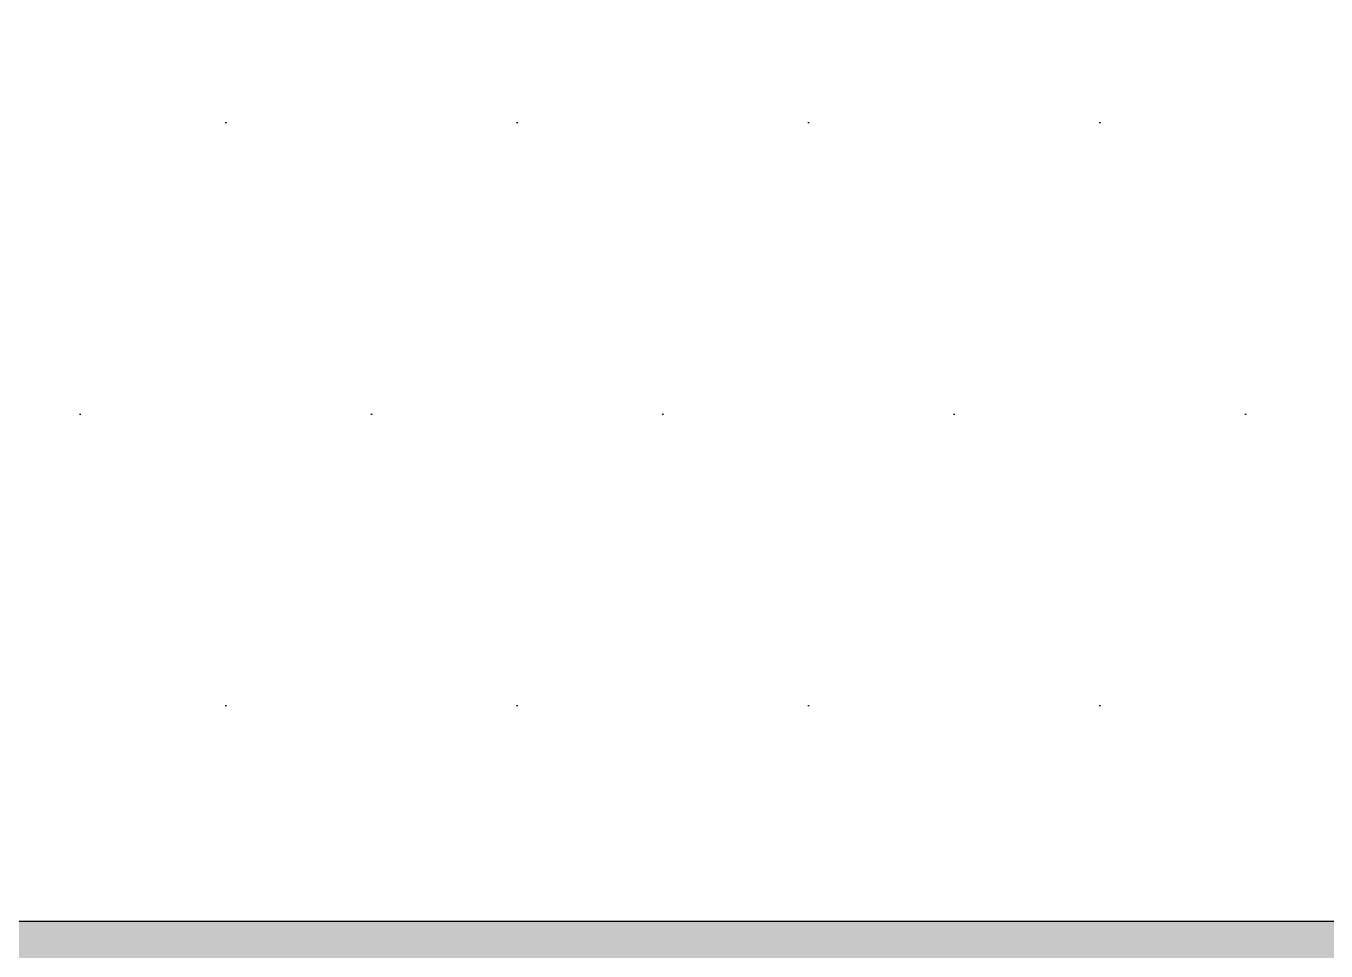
# Model space of a CAD drawing. Header units: millimetres. Extents: x -4391136 to -1798569, y -886572 to -291056.
# Drawn here: x -2454540.4 to -2454363.3, y -393415.9 to -393289.9 of the extents above; entities that cross this region are included whole.
import ezdxf

# ---------------------------------------------------------------- set-up
doc = ezdxf.new("R2010")
doc.units = ezdxf.units.MM
doc.set_wipeout_variables(frame=1)
doc.linetypes.add('CENTER', pattern=[50.800000000000004, 31.75, -6.35, 6.35, -6.35])
doc.linetypes.add('HIDDEN', pattern=[0.375, 0.25, -0.125])
for name, color, linetype in [('000 - STRUCTURE_STEEL_ACCESORIES_MAIN_COLOR_2', 7, 'Continuous'), ('000 - STRUCTURE_STEEL_ACCESORIES_WIPEOUT_', 7, 'Continuous'), ('000 - STRUCTURE_STEEL_FRAMING_SUB_COLOR_2', 7, 'Continuous'), ('010 - ASPG_ACCESSORIES_HATCH_', 7, 'Continuous'), ('010 - ASPG_ACCESSORIES_MAIN_COLOR_1', 7, 'Continuous'), ('010 - ASPG_ACCESSORIES_SUB_COLOR_1', 7, 'Continuous'), ('010 - ASPG_ACCESSORIES_SUB_COLOR_2', 7, 'Continuous'), ('010 - ASPG_ACCESSORIES_SYMBOL_', 7, 'Continuous'), ('010 - ASPG_ACCESSORIES_WIPEOUT_', 7, 'Continuous'), ('010 - ASPG_FASTERN_MAIN_COLOR_1', 7, 'Continuous'), ('010 - ASPG_FASTERN_SUB_COLOR_2', 7, 'Continuous'), ('010 - ASPG_FASTERN_SUB_COLOR_3', 7, 'Continuous'), ('010 - ASPG_FLASHING_HATCH_', 7, 'Continuous'), ('010 - ASPG_FLASHING_MAIN_COLOR_2', 7, 'Continuous'), ('010 - ASPG_FLASHING_MAIN_COLOR_4', 7, 'Continuous'), ('010 - ASPG_FLASHING_WIPEOUT_', 7, 'Continuous'), ('010 - ASPG_FRAMING_MAIN_COLOR_1', 7, 'Continuous'), ('010 - ASPG_FRAMING_WIPEOUT_', 7, 'Continuous'), ('_PP-Dim', 7, 'Continuous'), ('Xref-C-1-PP17-AR-2214-01-B$0$WALL-E', 7, 'Continuous')]:
    doc.layers.add(name, color=color, linetype=linetype)
doc.layers.add('010 - ASPG_FASTERN_DEF_SUB', color=7, linetype='Continuous', plot=False)
pattern_1 = [(45, (68845973.91123614, -106253.6340706302), (-4.041115254481119, 4.041115254481119), []), (45, (68845976.60531414, -106253.6340706302), (-4.041115254481119, 4.041115254481119), [])]

# ---------------------------------------------------------------- blocks, each defined once
blk = doc.blocks.new('W-1-PP17-ENT2_REV00_20260526-152612_EX_LOPF-1')
at = {"layer": 'Xref-C-1-PP17-AR-2214-01-B$0$WALL-E', "color": 7}
blk.add_line((970.0000017015263, -10204.99999999866), (-13434.99999984959, -10204.99999999866), dxfattribs=at)
blk = doc.blocks.new('000_CKST_FAMELINE_STEEL_STRUCTURE-COLUMN_TOP_VIEW')
at = {"layer": '000 - STRUCTURE_STEEL_FRAMING_SUB_COLOR_2', "color": 7}
blk.add_line((70.00000000000001, 109.9999999999982), (90.00000000000001, 129.9999999999982), dxfattribs=at)
blk.add_lwpolyline([(90.00000000000001, 129.9999999999982), (-89.99999999999999, 129.9999999999982), (-90.00000000000001, -130.0000000000018), (89.99999999999999, -130.0000000000018)], close=True, dxfattribs=at)
blk = doc.blocks.new('*U1996')
at = {"color": 7}
blk.add_wipeout([(9.094947017729282e-13, -5.4569682106375694e-12), (6969.999999999998, -5.4569682106375694e-12), (6969.999999999998, 119.92499999998472), (9.094947017729282e-13, 119.92499999998472)], dxfattribs=at).dxf.layer = '010 - ASPG_FRAMING_WIPEOUT_'
at = {"layer": '010 - ASPG_FRAMING_MAIN_COLOR_1', "color": 7}
for p, q in [((6970, 119.9249999999884), (0, 119.9249999999884)), ((0, 114.8500000000058), (6970, 114.8500000000058)), ((0, 109.5400000000081), (6970, 109.5400000000081)), ((0, 10.38499999998021), (6970, 10.38499999998021)), ((4.365574568510056e-11, 5.309999999997672), (6970, 5.309999999997672)), ((2.91038304567337e-11, 0), (6970, 0))]:
    blk.add_line(p, q, dxfattribs=at)
blk = doc.blocks.new('W-1-PP17-ENT2_REV00_20260528-225335_ASPG_UPPF')
at = {"color": 7, "rotation": 270}
blk.add_blockref('000_CKST_FAMELINE_STEEL_STRUCTURE-COLUMN_TOP_VIEW', (-7500, -10035), dxfattribs=at)
at = {"color": 7}
blk.add_blockref('*U1996', (-7750, -10205), dxfattribs=at)
blk = doc.blocks.new('*U1976')
at = {"layer": '010 - ASPG_ACCESSORIES_SUB_COLOR_2', "color": 7}
for p, q in [((-2.084999999999127, -1.547816335794778), (-2.084999999999127, 0)), ((2.084999999999013, -1.047816335789321), (2.084999999999127, 0)), ((-2.729999999999563, -1.899999999995998), (2.729999999999563, -1.399999999995998)), ((-2.729999999999563, -1.899999999995998), (-2.084999999999127, -1.547816335789321)), ((-2.084999999999127, -1.547816335789321), (2.084999999999127, -1.047816335789321)), ((-2.084999999999127, -2.252183664200857), (2.084999999999127, -1.752183664200857)), ((2.729999999999563, -1.399999999995998), (2.084999999999127, -1.047816335789321)), ((2.729999999999563, -1.399999999995998), (2.084999999999127, -1.752183664200857)), ((2.084999999999013, -2.847816335790412), (2.0849999999989, -1.752183664201084)), ((-2.729999999999563, -1.899999999995998), (-2.084999999999127, -2.252183664200857)), ((-2.729999999999563, -3.69999999999709), (2.729999999999563, -3.19999999999709)), ((-2.729999999999563, -3.69999999999709), (-2.084999999999127, -3.347816335790412)), ((-2.084999999999013, -3.347816335790412), (-2.084999999999127, -2.252183664206314)), ((-2.084999999999127, -3.347816335790412), (2.084999999999127, -2.847816335790412)), ((2.729999999999563, -3.19999999999709), (2.084999999999127, -2.847816335790412)), ((2.729999999999563, -3.19999999999709), (2.084999999999127, -3.552183664201948)), ((-2.729999999999563, -3.69999999999709), (-2.084999999999127, -4.052183664201948)), ((-2.729999999999563, -5.499999999998181), (2.729999999999563, -4.999999999998181)), ((-2.729999999999563, -5.499999999998181), (2.729999999999563, -4.999999999998181)), ((-2.729999999999563, -5.499999999998181), (-2.084999999999127, -5.147816335791504)), ((-2.729999999999563, -5.499999999998181), (-2.084999999999127, -5.147816335791504)), ((-2.084999999999127, -4.052183664201948), (2.084999999999127, -3.552183664201948)), ((-2.0849999999989, -5.147816335791504), (-2.084999999999013, -4.052183664201948)), ((-2.084999999999127, -5.147816335791504), (2.084999999999127, -4.647816335791504)), ((-2.084999999999127, -5.147816335791504), (2.084999999999127, -4.647816335791504)), ((2.084999999999241, -4.647816335791504), (2.084999999999241, -3.552183664201948)), ((2.729999999999563, -4.999999999998181), (2.084999999999127, -4.647816335791504)), ((2.729999999999563, -4.999999999998181), (2.084999999999127, -4.647816335791504)), ((2.729999999999563, -4.999999999998181), (2.084999999999127, -5.352183664203039)), ((2.729999999999563, -4.999999999998181), (2.084999999999127, -5.352183664203039)), ((-2.729999999999563, -5.499999999998181), (-2.084999999999127, -5.852183664203039)), ((-2.729999999999563, -5.499999999998181), (-2.084999999999127, -5.852183664203039)), ((-2.729999999999563, -7.299999999999272), (2.729999999999563, -6.799999999999272)), ((-2.729999999999563, -7.299999999999272), (-2.084999999999127, -6.947816335792595)), ((-2.084999999999127, -5.852183664203039), (2.084999999999127, -5.352183664203039)), ((-2.084999999999127, -5.852183664203039), (2.084999999999127, -5.352183664203039)), ((-2.084999999999127, -6.947816335792595), (-2.0849999999989, -5.852183664203039)), ((-2.084999999999127, -6.947816335792595), (-2.084999999999127, -5.852183664203039)), ((-2.084999999999127, -6.947816335792595), (2.084999999999127, -6.447816335792595)), ((2.084999999999127, -6.447816335792595), (2.084999999999127, -5.352183664203039)), ((2.084999999999127, -6.447816335792595), (2.084999999999241, -5.352183664203039)), ((2.729999999999563, -6.799999999999272), (2.084999999999127, -6.447816335792595)), ((2.729999999999563, -6.799999999999272), (2.084999999999127, -7.152183664204131)), ((-2.729999999999563, -7.299999999999272), (-2.084999999999127, -7.652183664204131)), ((-2.729999999999563, -9.099999999998545), (-2.084999999999127, -8.747816335793686)), ((-2.084999999999127, -7.652183664204131), (2.084999999999127, -7.152183664204131)), ((-2.084999999999127, -8.747816335793686), (-2.084999999999127, -7.652183664204131)), ((-2.084999999999127, -8.747816335793686), (-1.064489079482883, -8.605286877620529)), ((0.4333070988686814, -8.43729858455481), (2.084999999999127, -8.247816335793686)), ((0.7141825614198751, -8.775605983184505), (2.729999999999563, -8.599999999998545)), ((2.084999999999127, -8.247816335793686), (2.084999999999127, -7.152183664204131)), ((2.729999999999563, -8.599999999998545), (2.084999999999127, -8.247816335793686)), ((2.729999999999563, -8.599999999998545), (2.084999999999127, -8.952183664205222)), ((-2.729999999999563, -9.099999999998545), (-1.568355612604137, -8.982641209644498)), ((-2.729999999999563, -9.099999999998545), (-2.084999999999127, -9.452183664205222)), ((-2.729999999999563, -10.89999999999964), (-2.084999999999127, -10.54781633579296)), ((-2.084999999999127, -9.452183664205222), (-1.629698446698967, -9.388594061787444)), ((-2.084999999999127, -10.54781633579296), (-2.084999999999127, -9.452183664205222)), ((-2.084999999999127, -10.54781633579296), (-1.798826981090315, -10.50784803706301)), ((0.7141825614198751, -9.102437496409038), (2.084999999999127, -8.952183664205222)), ((0.7141825614198751, -10.20507654483481), (2.084999999999127, -10.04781633579296)), ((0.7141825614198751, -10.57560598318378), (2.729999999999563, -10.39999999999964)), ((2.084999999999127, -10.04781633579296), (2.084999999999127, -8.952183664205222)), ((2.729999999999563, -10.39999999999964), (2.084999999999127, -10.04781633579296)), ((2.729999999999563, -10.39999999999964), (2.084999999999127, -10.75218366420449)), ((-2.729999999999563, -10.89999999999964), (-1.844567201240352, -10.81054635710279)), ((-2.729999999999563, -10.89999999999964), (-2.084999999999127, -11.25218366420449)), ((-2.084999999999127, -11.25218366420449), (-1.907557413303948, -11.22740118002912)), ((-2.084999999999127, -12.40167565273805), (-2.084999999999127, -11.25218366420449)), ((0.7141825614198751, -10.90243749640831), (2.084999999999127, -10.75218366420449)), ((2.084999999999127, -10.75218366420449), (2.084999999999127, -15.59999999999854)), ((-2.084999999999127, -12.40167565273805), (-2.084999999999127, -15.59999999999854)), ((0, -17.19999999999891), (-2.084999999999127, -15.59999999999854)), ((0, -17.19999999999891), (2.084999999999127, -15.59999999999854))]:
    blk.add_line(p, q, dxfattribs=at)
blk.add_lwpolyline([(0, -17.19999999999891), (0.7141825614198751, -11.45704931750151), (0.7141825614198751, -8.736688384093213, 0.4176573264866609), (0.4106596181591158, -8.436709070021607, 0.07099332720072511), (-1.529698998669119, -8.726820576112004), (-2.084999999999127, -12.40167565273805)], format="xyb", dxfattribs=at)
at = {"layer": '010 - ASPG_ACCESSORIES_SYMBOL_', "color": 7, "linetype": 'CENTER'}
blk.add_line((0, 6.142561988594025), (0, -18.19999999999891), dxfattribs=at)
at = {"layer": '010 - ASPG_FASTERN_MAIN_COLOR_1', "color": 7}
for p, q in [((3.127500000000509, 5.450000000000728), (-3.127500000000509, 5.450000000000728)), ((-4.170000000000073, 5.049999999999272), (-4.170000000000073, 1.200000000000728)), ((-2.084999999999127, 5.049999999999272), (-2.084999999999127, 1.200000000000728)), ((2.084999999999127, 5.049999999999272), (2.084999999999127, 1.200000000000728)), ((4.170000000000073, 5.049999999999272), (4.170000000000073, 1.200000000000728)), ((-5.5, 0.5499999999992724), (-5.5, 0)), ((5.5, 0), (-5.5, 0)), ((-5.200000000000728, 0.8500000000003638), (-4.170000000000073, 1.200000000000728)), ((5.200000000000728, 0.8500000000003638), (-5.200000000000728, 0.8500000000003638)), ((4.170000000000073, 1.200000000000728), (-4.170000000000073, 1.200000000000728)), ((-2.57630675031578, 0.8500000000003638), (-2.084999999999127, 1.200000000000728)), ((2.44630675031658, 0.8500000000003638), (2.084999999999127, 1.200000000000728)), ((5.200000000000728, 0.8500000000003638), (4.170000000000073, 1.200000000000728)), ((5.5, 0.5499999999992724), (5.5, 0))]:
    blk.add_line(p, q, dxfattribs=at)
for centre, radius, start, end in [((-3.127500000000509, 3.891492187500262), 1.55850781249987, 48.01707852331997, 131.98292147668), ((0, -0.1840312499989523), 5.634031249999114, 68.2799117114248, 111.7200882885752), ((3.127500000000509, 3.891492187500262), 1.558507812499965, 48.01707852331997, 131.98292147668), ((-5.200000000000728, 0.5499999999992724), 0.3, 90, 180), ((5.200000000000728, 0.5499999999992724), 0.3, 0, 90)]:
    blk.add_arc(centre, radius, start, end, dxfattribs=at)
blk = doc.blocks.new('G$C7D677D58')
at = {"layer": '010 - ASPG_FASTERN_MAIN_COLOR_1'}
h = blk.add_hatch(dxfattribs=at)
h.set_pattern_fill('ANSI35', scale=0.02, angle=280.6768409131589, style=0)
h.set_pattern_definition([(145.6768409131589, (67.45353497568851, -13.09426057516771), (0.00281929956869494, 0.00412935224241727), []), (145.6768409131589, (67.45006064978782, -13.09491560150343), (0.00281929956869494, 0.00412935224241727), [0.006249999999999968, -0.001249999999999992, 0, -0.001249999999999992])])
h.paths.add_polyline_path([(0.02989179726182556, 0.01545000000078289), (0.02447319464567954, 0.01545000000078289), (0.02447319464567954, 0.0005500000004303729), (0.02989179726182556, 0.0005500000004303729)])
at = {"layer": '010 - ASPG_FASTERN_DEF_SUB', "color": 7, "ltscale": 0.1}
blk.add_line((0.03829179726176335, 0.007999999999924512), (0, 0.007999999999924512, -2.806346833239134e-06), dxfattribs=at)
at = {"layer": '010 - ASPG_FASTERN_MAIN_COLOR_1', "color": 7}
for p, q in [((0.01327319464712673, 0, -2.806346833239134e-06), (0.01327319464712673, 0.01599999999996271, -2.806346833239134e-06)), ((0.01327319464712673, 0.01599999999996271, -2.806346833239134e-06), (0.01447319464705288, 0.01599999999996271, -2.806346833239134e-06)), ((0.01447319464705288, 0.01599999999996271, -2.806346833239134e-06), (0.01447319464705288, 0, -2.806346833239134e-06)), ((0.02989179726182556, 0), (0.02989179726182556, 0.01599999999996271)), ((0.02989179726182556, 0.01599999999996271), (0.03109179726175171, 0.01599999999996271)), ((0.03109179726175171, 0.01599999999996271), (0.03109179726175171, 0)), ((0.01247319464710017, 0.01492820323028354, -2.806346833239134e-06), (0.007673194646940829, 0.01492820323028354, -2.806346833239134e-06)), ((0.03109179726175171, 0.001071796769679167), (0.03109179726175171, 0.01492820323028354)), ((0.03589179726191105, 0.01492820323028354), (0.03109179726175171, 0.01492820323028354)), ((0.006873194647141645, 0.002803847577297347, -2.806346833239134e-06), (0.006873194647141645, 0.01319615242266536, -2.806346833239134e-06)), ((0.01327319464712673, 0.002803847577297347, -2.806346833239134e-06), (0.01327319464712673, 0.01319615242266536, -2.806346833239134e-06)), ((0.03669179726193761, 0.002803847577297347), (0.03669179726193761, 0.01319615242266536)), ((0.002400000000079672, 0.01199999999994361, -2.806346833239134e-06), (0.001600000000053114, 0.01119999999991705, -2.806346833239134e-06)), ((0.001600000000053114, 0.00479999999993197, -2.806346833239134e-06), (0.001600000000053114, 0.01119999999991705, -2.806346833239134e-06)), ((0.006873194647141645, 0.01119999999991705, -2.806346833239134e-06), (0.001600000000053114, 0.01119999999991705, -2.806346833239134e-06)), ((0.006873194647141645, 0.01199999999994361, -2.806346833239134e-06), (0.002400000000079672, 0.01199999999994361, -2.806346833239134e-06)), ((0.01247319464710017, 0.01146410161504718, -2.806346833239134e-06), (0.007673194646940829, 0.01146410161504718, -2.806346833239134e-06)), ((0.03589179726191105, 0.01146410161504718), (0.03109179726175171, 0.01146410161504718)), ((0.006873194647141645, 0.00479999999993197, -2.806346833239134e-06), (0.001600000000053114, 0.00479999999993197, -2.806346833239134e-06)), ((0.002400000000079672, 0.003999999999905413, -2.806346833239134e-06), (0.001600000000053114, 0.00479999999993197, -2.806346833239134e-06)), ((0.006873194647141645, 0.003999999999905413, -2.806346833239134e-06), (0.002400000000079672, 0.003999999999905413, -2.806346833239134e-06)), ((0.01247319464710017, 0.00453589838480184, -2.806346833239134e-06), (0.007673194646940829, 0.00453589838480184, -2.806346833239134e-06)), ((0.03589179726191105, 0.00453589838480184), (0.03109179726175171, 0.00453589838480184)), ((0.01247319464710017, 0.001071796769679167, -2.806346833239134e-06), (0.007673194646940829, 0.001071796769679167, -2.806346833239134e-06)), ((0.01447319464705288, 0, -2.806346833239134e-06), (0.01327319464712673, 0, -2.806346833239134e-06)), ((0.03109179726175171, 0), (0.02989179726182556, 0)), ((0.03589179726191105, 0.001071796769679167), (0.03109179726175171, 0.001071796769679167))]:
    blk.add_line(p, q, dxfattribs=at)
at = {"layer": '010 - ASPG_FASTERN_MAIN_COLOR_1', "color": 7, "elevation": -2.806346833239134e-06}
for points in [[(0.007673194646940829, 0.01492820323028354, 0.4618802153516978), (0.007673194646940829, 0.01146410161504718, 0.2309401076757868), (0.007673194646940829, 0.00453589838480184, 0.461880215351701), (0.007673194646940829, 0.001071796769679167)], [(0.01247319464710017, 0.01492820323028354, -0.4618802153516978), (0.01247319464710017, 0.01146410161504718, -0.2309401076757868), (0.01247319464710017, 0.00453589838480184, -0.461880215351701), (0.01247319464710017, 0.001071796769679167)], [(0.03589179726191105, 0.01492820323028354, -0.4618802153516978), (0.03589179726191105, 0.01146410161504718, -0.2309401076757868), (0.03589179726191105, 0.00453589838480184, -0.4618802153517009), (0.03589179726191105, 0.001071796769679167)]]:
    blk.add_lwpolyline(points, format="xyb", dxfattribs=at)
at = {"layer": '010 - ASPG_FASTERN_MAIN_COLOR_1', "color": 7}
blk.add_lwpolyline([(0.02989179726182556, 0.01545000000078289), (0.02447319464567954, 0.01545000000078289), (0.02447319464567954, 0.0005500000004303729), (0.02989179726182556, 0.0005500000004303729)], close=True, dxfattribs=at)
at = {"layer": '010 - ASPG_FASTERN_SUB_COLOR_2', "color": 7, "linetype": 'HIDDEN'}
for p, q in [((0.02989179726182556, 0.01199999999994361), (0.01447319464705288, 0.01199999999994361, -2.806346833239134e-06)), ((0.02989179726182556, 0.01119999999991705), (0.01447319464705288, 0.01119999999991705, -2.806346833239134e-06)), ((0.02989179726182556, 0.00479999999993197), (0.01447319464705288, 0.00479999999993197, -2.806346833239134e-06)), ((0.02989179726182556, 0.003999999999905413), (0.01447319464705288, 0.003999999999905413, -2.806346833239134e-06))]:
    blk.add_line(p, q, dxfattribs=at)
blk = doc.blocks.new('010 - ASPG_ACCESSORIES_BRACKET_FOR_FRAME_TYPE-1_CUT-VIEW')
at = {"color": 7}
blk.add_wipeout([(4.656612873077393e-10, 25.00000000008731), (4.656612873077393e-10, 1.8189894035458565e-12), (40, 1.8189894035458565e-12), (40, 3.000000000153044), (3.0000000003213074, 3.000000000153044), (3.0000000003213074, 25.00000000008731)], dxfattribs=at).dxf.layer = '010 - ASPG_ACCESSORIES_WIPEOUT_'
at = {"layer": '010 - ASPG_ACCESSORIES_HATCH_'}
h = blk.add_hatch(dxfattribs=at)
h.set_pattern_fill('ANSI32', scale=0.03)
h.set_pattern_definition(pattern_1)
h.paths.add_polyline_path([(1.452183664310724, 16.08500000019558), (1.100000000093132, 16.73000000005413), (0.7478163363412023, 16.08500000019558), (4.656612873077393e-10, 16.08500000019558), (4.656612873077393e-10, 25.00000000008731), (3.000000000465661, 25.00000000008731), (2.9848025678657, 16.08500000019558)])
h = blk.add_hatch(dxfattribs=at)
h.set_pattern_fill('ANSI32', scale=0.03)
h.set_pattern_definition(pattern_1)
h.paths.add_polyline_path([(4.656612873077393e-10, 0), (4.656612873077393e-10, 11.78062006374239), (0.1825785292312503, 11.91500000003725), (1.247816335875541, 11.91500000003725), (1.600000000558794, 11.27000000019325), (1.952183664776385, 11.91500000003725), (3.000000000465661, 11.9150000000518), (3.000000000465661, 3.000000000160071), (19.70000000018626, 3.000000000043656), (19.70000000018626, 1.164153218269348e-10)])
h = blk.add_hatch(dxfattribs=at)
h.set_pattern_fill('ANSI32', scale=0.03)
h.set_pattern_definition(pattern_1)
h.paths.add_polyline_path([(28.70000000018626, 1.164153218269348e-10), (28.70000000018626, 3.000000000043656), (40, 3.000000000160071), (40, 0)])
at = {"layer": '010 - ASPG_ACCESSORIES_MAIN_COLOR_1', "color": 7}
blk.add_lwpolyline([(4.656612873077393e-10, 25.00000000008731), (4.656612873077393e-10, 0), (40, 0), (40, 3.000000000160071), (3.000000000465661, 3.000000000160071), (3.000000000465661, 25.00000000008731)], close=True, dxfattribs=at)
at = {"layer": '010 - ASPG_ACCESSORIES_SUB_COLOR_1', "color": 7}
for points in [[(1.452183664310724, 16.08500000019558), (1.100000000093132, 16.73000000005413), (0.7478163363412023, 16.08500000019558), (4.656612873077393e-10, 16.08500000019558), (4.656612873077393e-10, 25.00000000008731), (3.000000000465661, 25.00000000008731), (2.9848025678657, 16.08500000019558)], [(4.656612873077393e-10, 0), (4.656612873077393e-10, 11.78062006374239), (0.1825785292312503, 11.91500000003725), (1.247816335875541, 11.91500000003725), (1.600000000558794, 11.27000000019325), (1.952183664776385, 11.91500000003725), (3.000000000465661, 11.9150000000518), (3.000000000465661, 3.000000000160071), (19.70000000018626, 3.000000000043656), (19.70000000018626, 1.164153218269348e-10)], [(28.70000000018626, 1.164153218269348e-10), (28.70000000018626, 3.000000000043656), (40, 3.000000000160071), (40, 0)]]:
    blk.add_lwpolyline(points, close=True, dxfattribs=at)
blk = doc.blocks.new('G$CF155826C')
at = {"layer": '010 - ASPG_FASTERN_DEF_SUB', "color": 7, "ltscale": 0.1}
blk.add_line((0, 0.007999999999924512), (0.03829179726176335, 0.007999999999924512, -2.806346833239134e-06), dxfattribs=at)
at = {"layer": '010 - ASPG_FASTERN_MAIN_COLOR_1', "color": 7}
for p, q in [((0.007200000000011642, 0.01599999999996271), (0.007200000000011642, 0)), ((0.00839999999993779, 0.01599999999996271), (0.007200000000011642, 0.01599999999996271)), ((0.00839999999993779, 0), (0.00839999999993779, 0.01599999999996271)), ((0.02381860261471047, 0.01599999999996271, -2.806346833239134e-06), (0.02381860261471047, 0, -2.806346833239134e-06)), ((0.02501860261463662, 0.01599999999996271, -2.806346833239134e-06), (0.02381860261471047, 0.01599999999996271, -2.806346833239134e-06)), ((0.02501860261463662, 0, -2.806346833239134e-06), (0.02501860261463662, 0.01599999999996271, -2.806346833239134e-06)), ((0.002399999999852298, 0.01492820323028354), (0.007200000000011642, 0.01492820323028354)), ((0.007200000000011642, 0.001071796769679167), (0.007200000000011642, 0.01492820323028354)), ((0.02581860261466318, 0.01492820323028354, -2.806346833239134e-06), (0.03061860261482252, 0.01492820323028354, -2.806346833239134e-06)), ((0.001599999999825741, 0.002803847577297347), (0.001599999999825741, 0.01319615242266536)), ((0.02501860261463662, 0.002803847577297347, -2.806346833239134e-06), (0.02501860261463662, 0.01319615242266536, -2.806346833239134e-06)), ((0.0314186026146217, 0.002803847577297347, -2.806346833239134e-06), (0.0314186026146217, 0.01319615242266536, -2.806346833239134e-06)), ((0.002399999999852298, 0.01146410161504718), (0.007200000000011642, 0.01146410161504718)), ((0.02581860261466318, 0.01146410161504718, -2.806346833239134e-06), (0.03061860261482252, 0.01146410161504718, -2.806346833239134e-06)), ((0.0314186026146217, 0.01199999999994361, -2.806346833239134e-06), (0.03589179726168368, 0.01199999999994361, -2.806346833239134e-06)), ((0.0314186026146217, 0.01119999999991705, -2.806346833239134e-06), (0.03669179726171024, 0.01119999999991705, -2.806346833239134e-06)), ((0.03589179726168368, 0.01199999999994361, -2.806346833239134e-06), (0.03669179726171024, 0.01119999999991705, -2.806346833239134e-06)), ((0.03669179726171024, 0.00479999999993197, -2.806346833239134e-06), (0.03669179726171024, 0.01119999999991705, -2.806346833239134e-06)), ((0.002399999999852298, 0.00453589838480184), (0.007200000000011642, 0.00453589838480184)), ((0.02581860261466318, 0.00453589838480184, -2.806346833239134e-06), (0.03061860261482252, 0.00453589838480184, -2.806346833239134e-06)), ((0.0314186026146217, 0.00479999999993197, -2.806346833239134e-06), (0.03669179726171024, 0.00479999999993197, -2.806346833239134e-06)), ((0.0314186026146217, 0.003999999999905413, -2.806346833239134e-06), (0.03589179726168368, 0.003999999999905413, -2.806346833239134e-06)), ((0.03589179726168368, 0.003999999999905413, -2.806346833239134e-06), (0.03669179726171024, 0.00479999999993197, -2.806346833239134e-06)), ((0.002399999999852298, 0.001071796769679167), (0.007200000000011642, 0.001071796769679167)), ((0.007200000000011642, 0), (0.00839999999993779, 0)), ((0.02381860261471047, 0, -2.806346833239134e-06), (0.02501860261463662, 0, -2.806346833239134e-06)), ((0.02581860261466318, 0.001071796769679167, -2.806346833239134e-06), (0.03061860261482252, 0.001071796769679167, -2.806346833239134e-06))]:
    blk.add_line(p, q, dxfattribs=at)
at = {"layer": '010 - ASPG_FASTERN_MAIN_COLOR_1', "color": 7, "elevation": -2.806346833239134e-06}
for points in [[(0.002399999999852298, 0.01492820323028354, 0.4618802153516978), (0.002399999999852298, 0.01146410161504718, 0.2309401076757868), (0.002399999999852298, 0.00453589838480184, 0.4618802153517009), (0.002399999999852298, 0.001071796769679167)], [(0.02581860261466318, 0.01492820323028354, 0.4618802153516978), (0.02581860261466318, 0.01146410161504718, 0.2309401076757868), (0.02581860261466318, 0.00453589838480184, 0.461880215351701), (0.02581860261466318, 0.001071796769679167)], [(0.03061860261482252, 0.01492820323028354, -0.4618802153516978), (0.03061860261482252, 0.01146410161504718, -0.2309401076757868), (0.03061860261482252, 0.00453589838480184, -0.461880215351701), (0.03061860261482252, 0.001071796769679167)]]:
    blk.add_lwpolyline(points, format="xyb", dxfattribs=at)
at = {"layer": '010 - ASPG_FASTERN_SUB_COLOR_3', "color": 7, "linetype": 'HIDDEN'}
for p, q in [((0.00839999999993779, 0.01199999999994361), (0.02381860261471047, 0.01199999999994361, -2.806346833239134e-06)), ((0.00839999999993779, 0.01119999999991705), (0.02381860261471047, 0.01119999999991705, -2.806346833239134e-06)), ((0.00839999999993779, 0.00479999999993197), (0.02381860261471047, 0.00479999999993197, -2.806346833239134e-06)), ((0.00839999999993779, 0.003999999999905413), (0.02381860261471047, 0.003999999999905413, -2.806346833239134e-06))]:
    blk.add_line(p, q, dxfattribs=at)
blk = doc.blocks.new('*U3072')
at = {"color": 7, "xscale": -1, "rotation": 270}
blk.add_blockref('*U1976', (3.000000000000005, 10.99999999986903), dxfattribs=at)
at = {"color": 7}
blk.add_wipeout([(44.99999999913143, 75.00000000000001), (44.99999999913144, 29.99999999956346), (3.552713678800501e-15, 29.99999999956345), (3.552713678800501e-15, 25.000000000000004), (49.99999999912689, 25.000000000000014), (49.999999999126885, 75.00000000000001)], dxfattribs=at).dxf.layer = '000 - STRUCTURE_STEEL_ACCESORIES_WIPEOUT_'
at = {"layer": '010 - ASPG_ACCESSORIES_HATCH_'}
h = blk.add_hatch(dxfattribs=at)
h.set_pattern_fill('ANSI32', scale=0.03, angle=-90.00000000000001)
h.set_pattern_definition([(315, (-106132.4892735402, -14494238.67851865), (1.01027881362028, 1.01027881362028), []), (315, (-106132.4892735402, -14494239.35203815), (1.01027881362028, 1.01027881362028), [])])
h.paths.add_polyline_path([(44.99999999912689, 75), (44.99999999912689, 30), (5.329070518200751e-15, 30), (5.329070518200751e-15, 25), (49.99999999912689, 25), (49.99999999912689, 75)])
at = {"layer": '000 - STRUCTURE_STEEL_ACCESORIES_MAIN_COLOR_2', "color": 7}
blk.add_lwpolyline([(44.99999999912689, 75), (44.99999999912689, 30), (5.329070518200751e-15, 30), (5.329070518200751e-15, 25), (49.99999999912689, 25), (49.99999999912689, 75)], close=True, dxfattribs=at)
at = {"color": 7, "xscale": -1000, "yscale": 1000, "zscale": 1000}
for name, p, rotation in [('G$CF155826C', (36.5999999991891, 60.49999999998136), 180), ('G$C7D677D58', (32.19999999972061, 46.47319464554312, 0.001403173416619567), 90)]:
    blk.add_blockref(name, p, dxfattribs=dict(at, rotation=rotation))
at = {"color": 7, "xscale": -1, "rotation": 180}
blk.add_blockref('010 - ASPG_ACCESSORIES_BRACKET_FOR_FRAME_TYPE-1_CUT-VIEW', (-4.656559582372211e-10, 25), dxfattribs=at)
blk = doc.blocks.new('*U3060')
at = {"color": 7}
blk.add_wipeout([(0, -52.000000000100044), (3000.000000000055, -52.000000000100044), (2999.9999999999964, -297.99999999998), (0, -297.99999999998)], dxfattribs=at).dxf.layer = '010 - ASPG_FLASHING_WIPEOUT_'
at = {"layer": '010 - ASPG_FLASHING_HATCH_'}
h = blk.add_hatch(dxfattribs=at)
h.set_pattern_fill('DOTS', scale=0.5)
h.set_pattern_definition([(0, (0, 0), (19.84375, 39.6875), [0, -39.6875])])
h.paths.add_polyline_path([(0, -52), (3000.000000000233, -52), (3000.000000000175, -298), (1.094595811627281e-16, -298)])
at = {"layer": '010 - ASPG_FLASHING_MAIN_COLOR_2', "color": 7}
blk.add_lwpolyline([(0, -52), (3000.000000000233, -52), (3000.000000000175, -298), (1.094595811627281e-16, -298)], close=True, dxfattribs=at)
at = {"color": 7}
blk.add_wipeout([(0, 69.29999999994834), (2999.9999999998217, 69.29999999994834), (3000.0000000000546, -51.99999999999727), (0, -51.99999999999727)], dxfattribs=at).dxf.layer = '010 - ASPG_FLASHING_WIPEOUT_'
at = {"layer": '010 - ASPG_FLASHING_HATCH_'}
h = blk.add_hatch(dxfattribs=at)
h.set_pattern_fill('DOTS', scale=0.1)
h.set_pattern_definition([(0, (0, 0), (3.96875, 7.9375), [0, -7.9375])])
h.paths.add_polyline_path([(-2.8421709430404e-14, 69.29999999999998), (3000, 69.29999999999998), (3000.000000000233, -52.00000000000001), (3.155443620884047e-30, -52.00000000000001)])
at = {"layer": '010 - ASPG_FLASHING_MAIN_COLOR_4', "color": 7}
blk.add_lwpolyline([(-2.8421709430404e-14, 69.29999999999998), (3000, 69.29999999999998), (3000.000000000233, -52.00000000000001), (3.155443620884047e-30, -52.00000000000001)], close=True, dxfattribs=at)

msp = doc.modelspace()

# ---------------------------------------------------------------- block references
at = {"color": 7}
msp.add_blockref('W-1-PP17-ENT2_REV00_20260528-225335_ASPG_UPPF', (-2447156.514610203, -383210.8748381315), dxfattribs=at)

# ---------------------------------------------------------------- next in the draw order: block references
at = {"layer": '_PP-Dim', "color": 7}
msp.add_blockref('W-1-PP17-ENT2_REV00_20260526-152612_EX_LOPF-1', (-2447156.514610203, -383210.8748381315), dxfattribs=at)

# ---------------------------------------------------------------- next in the draw order: block references
at = {"color": 7, "yscale": -1, "rotation": 90}
msp.add_blockref('*U3072', (-2454516.514610203, -393465.8748381326), dxfattribs=at)

# ---------------------------------------------------------------- next in the draw order: block references
at = {"color": 7, "xscale": -1, "rotation": 180}
msp.add_blockref('*U3060', (-2456091.514610203, -393463.8748381311), dxfattribs=at)

doc.saveas('drawing.dxf')
